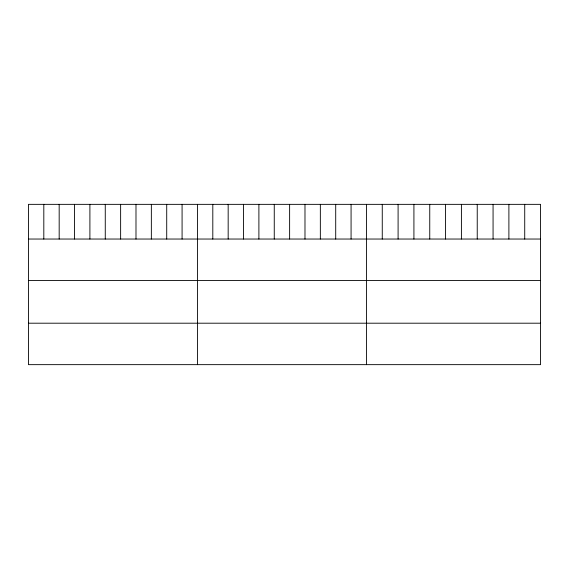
<?xml version="1.0" encoding="UTF-8"?>
<svg xmlns="http://www.w3.org/2000/svg" width="569" height="569" viewBox="0 0 569 569"><rect width="100%" height="100%" fill="white"/><g stroke="black" fill="none" stroke-linecap="round" stroke-linejoin="round"><path stroke-width="0.85" d="M540.55 239.037L540.55 364.651L28.45 364.651L28.45 204.349L540.55 204.349L540.55 239.037L28.45 239.037M28.45 280.489L540.55 280.489M28.45 323.199L540.55 323.199M524.725 204.349L524.725 239.037M508.892 204.349L508.892 239.037M493.067 204.349L493.067 239.037M477.235 204.349L477.235 239.037M461.409 204.349L461.409 239.037M445.577 204.349L445.577 239.037M429.751 204.349L429.751 239.037M413.919 204.349L413.919 239.037M398.094 204.349L398.094 239.037M382.261 204.349L382.261 239.037M366.436 204.349L366.436 364.651M351.073 204.349L351.073 239.037M335.71 204.349L335.71 239.037M320.347 204.349L320.347 239.037M304.984 204.349L304.984 239.037M289.621 204.349L289.621 239.037M274.258 204.349L274.258 239.037M258.895 204.349L258.895 239.037M243.532 204.349L243.532 239.037M228.169 204.349L228.169 239.037M212.806 204.349L212.806 239.037M197.443 204.349L197.443 364.651M182.08 204.349L182.08 239.037M166.717 204.349L166.717 239.037M151.354 204.349L151.354 239.037M135.991 204.349L135.991 239.037M120.628 204.349L120.628 239.037M105.265 204.349L105.265 239.037M89.902 204.349L89.902 239.037M74.539 204.349L74.539 239.037M59.176 204.349L59.176 239.037M43.813 204.349L43.813 239.037"/></g></svg>
